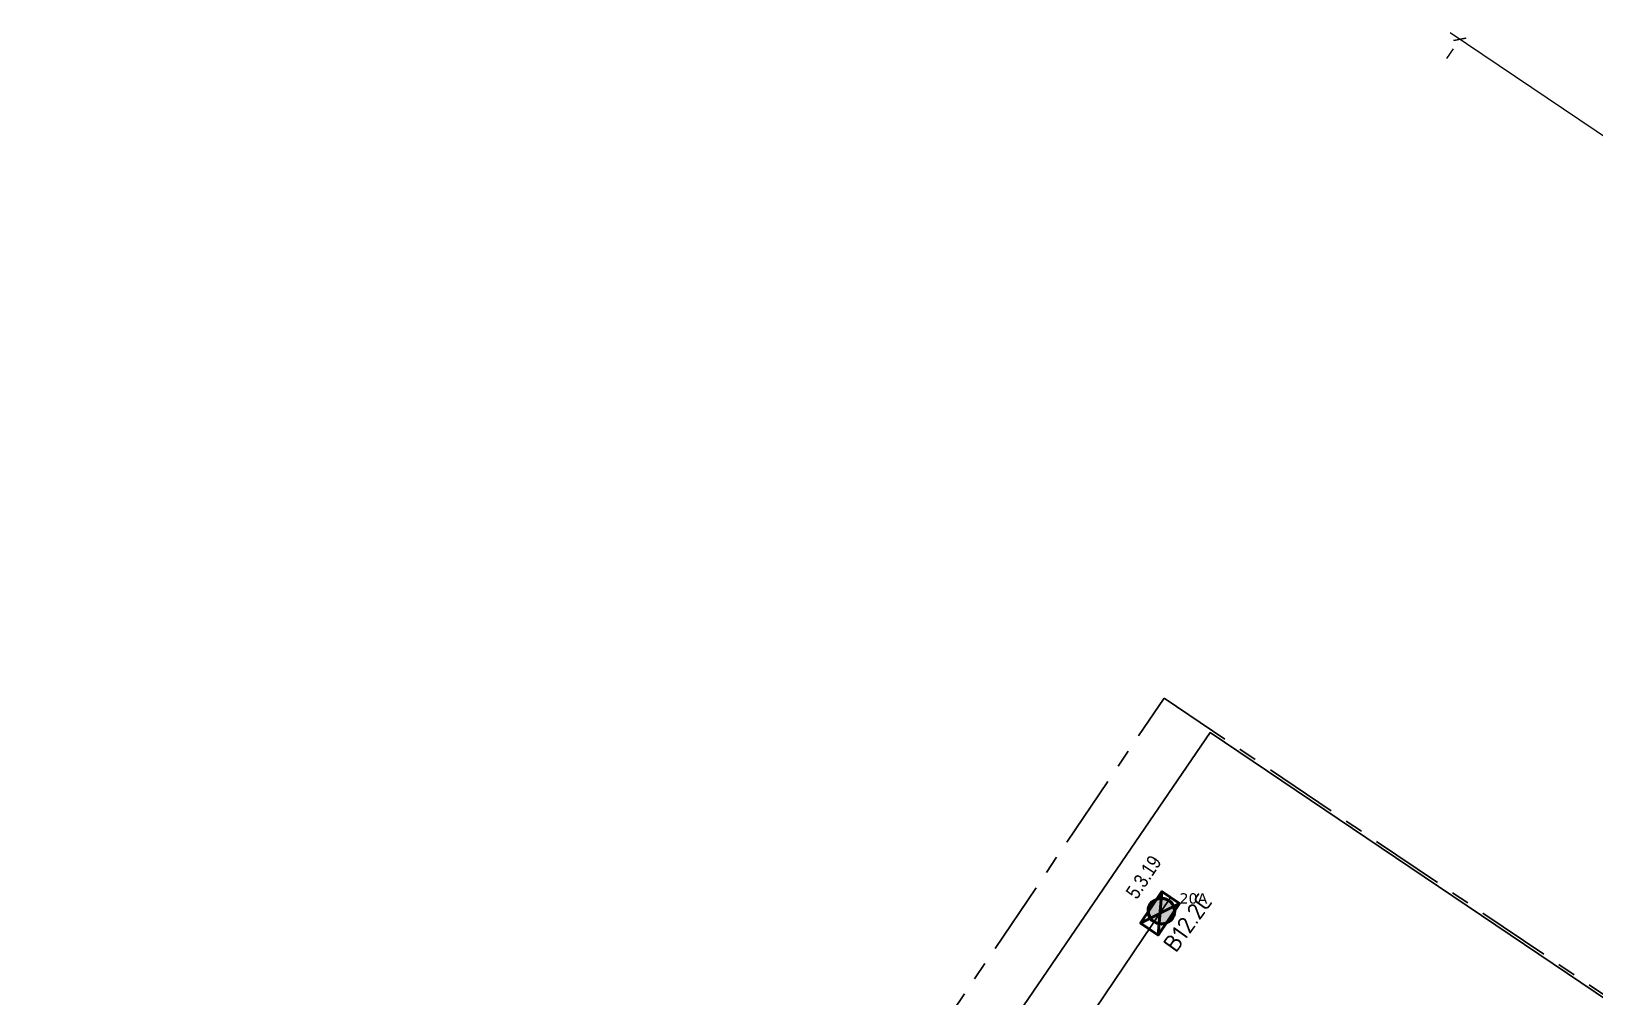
# Model space of a CAD drawing. Header units: millimetres. Extents: x -243740 to 150609, y -473655 to -165121.
# Drawn here: x 51997 to 79091, y -233949 to -217214 of the extents above; entities that cross this region are included whole.
import ezdxf
from ezdxf.enums import TextEntityAlignment as Align

# ---------------------------------------------------------------- set-up
doc = ezdxf.new("R2010")
doc.units = ezdxf.units.MM
doc.linetypes.add('Линия сетки', pattern=[22.225, 12.7, -3.175, 3.175, -3.175])
doc.linetypes.add('Штрих', pattern=[6.35, 3.175, -3.175])
doc.layers.add('_Гр.ЩД-1В.5.3.I4.3', color=6, linetype='Continuous')
doc.layers.add('Вставка', color=252, linetype='Continuous')
for name, color, linetype, lineweight in [('_освещение_dali', 3, 'Continuous', 50), ('A-ANNO-DIMS', 7, 'Continuous', 9), ('DALLI', 6, 'TRAY', 30), ('АР_монолит', 252, 'Continuous', 50)]:
    doc.layers.add(name, color=color, linetype=linetype, lineweight=lineweight)
doc.layers.add('сВЕтильники', color=7, linetype='Continuous', lineweight=40, true_color=0x600080)
doc.styles.add('ELine', font='txt.shx')
doc.styles.add('GOST 2.304', font='')
doc.styles.add('ISOCPEUR_1', font='isocpeur.ttf', dxfattribs={"height": 200})
doc.styles.get("Standard").update_dxf_attribs({"font": 'ARIALN.TTF'})
doc.styles.add('TableTextStyle', font='')
doc.styles.get('GOST 2.304').set_extended_font_data('GOST Common')
doc.styles.get('TableTextStyle').set_extended_font_data('VERDANA.TTF')
doc.linetypes.add('TRAY', pattern='A,12.119257,["_",ELine,S=4.5,R=90,X=0,Y=-1.555839],0.750382,["_",ELine,S=4.5,R=0,X=0,Y=-0.805849],1.314849,["_",ELine,S=4.5,R=0,X=0,Y=-0.805849],2.250029,["_",ELine,S=4.5,R=90,X=0,Y=-1.555839],13.565483', length=30)
doc.linetypes.add('Truba', pattern='A,3e-05,[4,MSH_7,S=1,R=0,X=0,Y=0],-3.022072', length=3.022102)
doc.dimstyles.new('М-200', dxfattribs={"dimtxt": 400, "dimasz": 160, "dimexe": 200, "dimexo": 400, "dimgap": 50, "dimtad": 1, "dimdec": 0, "dimzin": 0, "dimdsep": 46, "dimtxsty": 'GOST 2.304', "dimblk": 'ARCHTICK', "dimcen": 180, "dimdle": 200, "dimadec": 0, "dimazin": 0, "dimtfac": 1, "dimtdec": 0, "dimtmove": 1, "dimatfit": 0, "dimfxl": 1, "dimtolj": 1, "dimtzin": 0, "dimarcsym": 0})

# ---------------------------------------------------------------- blocks, each defined once
blk = doc.blocks.new('_ArchTick')
at = {"color": 0, "linetype": 'ByBlock', "const_width": 0.15}
blk.add_lwpolyline([(-0.5, -0.5), (0.5, 0.5)], dxfattribs=at)
blk = doc.blocks.new('*D44')
at = {"layer": 'A-ANNO-DIMS', "color": 0, "lineweight": -2}
for p, q in [((-22659, -81307), (-93376, -33608)), ((-93434, -34052), (-93322, -33886)), ((-23049, -81527), (-22937, -81361))]:
    blk.add_line(p, q, dxfattribs=at)
at = {"layer": 'Defpoints', "color": 0, "lineweight": 30, "transparency": 16777216}
for p in [(-93210, -33720), (-93210, -33720), (-22825, -81196)]:
    blk.add_point(p, dxfattribs=at)
at = {"layer": 'A-ANNO-DIMS', "color": 0, "lineweight": -2, "xscale": 160, "yscale": 160, "zscale": 160}
for p, rotation in [((-93210, -33720), 145.9999990259533), ((-22825, -81196), 325.9999990259533)]:
    blk.add_blockref('_ArchTick', p, dxfattribs=dict(at, rotation=rotation))
at = {"layer": 'A-ANNO-DIMS', "color": 0, "insert": (-57878, -57251), "char_height": 400, "attachment_point": 5, "rotation": 326, "style": 'GOST 2.304'}
blk.add_mtext('\\A1;84900', dxfattribs=at)
blk = doc.blocks.new('A$C0249faeb')
at = {"layer": 'DALLI', "color": 0, "linetype": 'Линия сетки', "lineweight": -3, "ltscale": 100}
blk.add_lwpolyline([(-41895, 22211), (-58492, -2396), (-88015, 17518), (-71418, 42125)], close=True, dxfattribs=at)
blk = doc.blocks.new('26549_2_0')
mesh = blk.add_polyface()
corners = [(0.186, 0.329, -0.215), (0.186, -0.329), (0.186, -0.329, -0.215), (0.186, -0.329), (0.186, 0.329, -0.215), (0.186, 0.329), (0.186, -0.329, -0.215), (-0.186, -0.329), (-0.186, -0.329, -0.215), (-0.186, -0.329), (0.186, -0.329, -0.215), (0.186, -0.329), (-0.186, -0.329, -0.215), (-0.186, 0.329), (-0.186, 0.329, -0.215), (-0.186, 0.329), (-0.186, -0.329, -0.215), (-0.186, -0.329), (-0.186, 0.329, -0.215), (0.186, 0.329), (0.186, 0.329, -0.215), (0.186, 0.329), (-0.186, 0.329, -0.215), (-0.186, 0.329), (0.186, 0.329), (-0.186, -0.329), (0.186, -0.329), (-0.186, -0.329), (0.186, 0.329), (-0.186, 0.329), (-0.186, 0.329, -0.215), (0.186, -0.329, -0.215), (-0.186, -0.329, -0.215), (0.186, -0.329, -0.215), (-0.186, 0.329, -0.215), (0.186, 0.329, -0.215)]
mesh.append_faces([[corners[k] for k in face] for face in [(0, 1, 2), (3, 4, 5), (6, 7, 8), (9, 10, 11), (12, 13, 14), (15, 16, 17), (18, 19, 20), (21, 22, 23), (24, 25, 26), (27, 28, 29), (30, 31, 32), (33, 34, 35)]])
blk = doc.blocks.new('dgdg')
at = {"layer": 'сВЕтильники', "lineweight": 40, "xscale": 1000, "yscale": 1000, "zscale": 1000, "rotation": 325.9999999999997}
blk.add_blockref('26549_2_0', (306197, 164934, 3151), dxfattribs=at)
at = {"layer": 'сВЕтильники', "style": 'ISOCPEUR_1'}
blk.add_text('В12.2С', height=300, rotation=54.2972, dxfattribs=at).set_placement((306474, 164234, 21000))
blk = doc.blocks.new('A$Cab2378fa')
at = {"lineweight": 25}
h = blk.add_hatch(color=0, dxfattribs=at)
h.paths.add_polyline_path([(162, -157, 0.442338), (148, 178), (0, 0)])
h.paths.add_polyline_path([(-142, -170), (0, 0), (-163, 158, 0.430096)])
at = {"lineweight": 25, "true_color": 0xfff5f5}
h = blk.add_hatch(color=7, dxfattribs=at)
h.dxf.hatch_style = 1
h.paths.add_polyline_path([(0, 0), (-142, -170, 0.174923), (3, -222, 0.197808), (162, -157)])
h.paths.add_polyline_path([(-163, 158), (0, 0), (148, 178, 0.175398), (3, 230, 0.209014)])
blk.add_circle((3, 4), 226)
blk = doc.blocks.new('Оси200')
at = {"layer": 'A-ANNO-DIMS'}
dim = blk.add_aligned_dim(p1=(-22825.1, -81195.6), p2=(-93210.4, -33720.1), distance=0, dimstyle='М-200', dxfattribs=at)
dim.commit()
dim.dimension.update_dxf_attribs({"geometry": '*D44', "text_midpoint": (-57878, -57250.6)})
blk = doc.blocks.new('A$C010e0e93')
at = {"layer": 'A-ANNO-DIMS'}
blk.add_blockref('Оси200', (404603.7, 213803.6), dxfattribs=at)

msp = doc.modelspace()

# ---------------------------------------------------------------- block references
at = {"layer": '_освещение_dali', "color": 1, "ltscale": 100}
msp.add_blockref('A$Cab2378fa', (71579, -232470), dxfattribs=at)

# ---------------------------------------------------------------- texts
at = {"layer": '_освещение_dali', "color": 254, "true_color": 0xc2d3e4, "style": 'TableTextStyle'}
msp.add_text('20А', height=180, dxfattribs=at).set_placement((71895, -232335, 3151))

# ---------------------------------------------------------------- next in the draw order: block references
at = {"layer": 'Вставка', "linetype": 'Truba', "lineweight": 30, "ltscale": 100}
msp.add_blockref('A$C010e0e93', (-234640, -397437), dxfattribs=at)

# ---------------------------------------------------------------- next in the draw order: linework, layer by layer
at = {"layer": '_Гр.ЩД-1В.5.3.I4.3', "ltscale": 100}
msp.add_lwpolyline([(110553, -307179), (104631, -303184), (111564, -292911), (82047, -273002), (97726, -249758), (91406, -245495), (77450, -266185), (70958, -261806), (84913, -241116), (78266, -236633), (64311, -257323), (57785, -252921), (71740, -232231)], dxfattribs=at)
at = {"layer": 'Defpoints', "color": 3, "ltscale": 100}
msp.add_lwpolyline([(55714, -253842), (72424, -229370), (101618, -249062), (84908, -273533)], close=True, dxfattribs=at)

# ---------------------------------------------------------------- next in the draw order: block references
msp.add_blockref('A$C0249faeb', (143045, -270898), dxfattribs=at)
at = {"layer": 'Defpoints', "linetype": 'Truba'}
msp.add_blockref('dgdg', (-234640, -397437), dxfattribs=at)

# ---------------------------------------------------------------- next in the draw order: texts
at = {"layer": '_Гр.ЩД-1В.5.3.I4.3', "ltscale": 100}
msp.add_text('5.3.19', height=250, rotation=56.5225, dxfattribs=at).set_placement((71439, -231985), align=Align.BOTTOM_CENTER)

doc.saveas('drawing.dxf')
